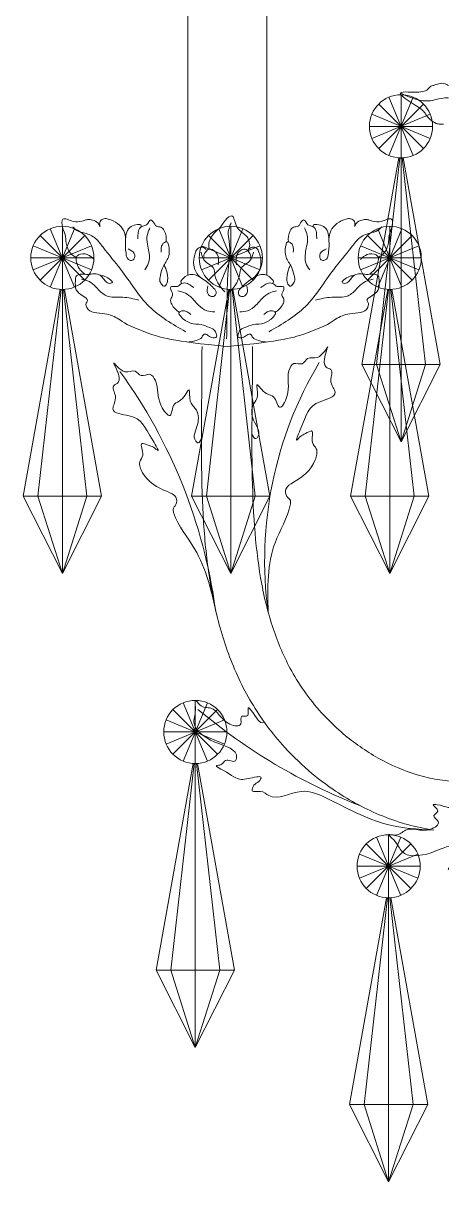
# Model space of a CAD drawing. Header units: inches. Extents: x 274057 to 444617, y 490067 to 635630.
# Drawn here: x 325804.6 to 325837.7, y 534426.2 to 534517.9 of the extents above; entities that cross this region are included whole.
import ezdxf

# ---------------------------------------------------------------- set-up
doc = ezdxf.new("R2010")
doc.units = ezdxf.units.IN
doc.header["$MEASUREMENT"] = 0
doc.linetypes.add('HIDDEN', pattern=[0.375, 0.25, -0.125])
doc.layers.add('CQ SPOT DETAIL DIMENSION', color=9, linetype='Continuous')
doc.layers.add('E-LITE-FIXT-NORM-CEILING', color=3, linetype='Continuous')
doc.layers.add('Glass', color=4, linetype='Continuous', lineweight=0)

# ---------------------------------------------------------------- blocks, each defined once
blk = doc.blocks.new('512')
at = {"layer": 'Glass', "lineweight": 0}
for p, q in [((34856.97309921373, 853.3271426840938), (34856.97309921373, 765.7502412995829)), ((34881.97309921373, 765.7502412995709), (34881.97309921373, 853.3271426840938))]:
    blk.add_line(p, q, dxfattribs=at)
at = {"layer": 'Glass', "color": 4, "lineweight": 0}
for p, q in [((34814.42224958149, 802.8883613596128), (34814.42224958149, 822.8883613596124)), ((34814.42224958149, 822.8883613596124), (34814.42224958149, 802.8883613596128)), ((34807.35118176962, 805.8172935477459), (34821.49331739335, 819.9594291714774)), ((34821.49331739335, 805.8172935477459), (34807.35118176963, 819.9594291714774)), ((34821.49331739337, 819.9594291714792), (34807.35118176963, 805.8172935477498)), ((34807.35118176963, 819.9594291714792), (34821.49331739335, 805.8172935477478)), ((34810.59541525783, 803.6495660344998), (34818.24908390516, 822.1271566847252)), ((34818.24908390514, 803.6495660344998), (34810.59541525783, 822.1271566847252)), ((34818.24908390516, 822.1271566847252), (34810.59541525783, 803.6495660344998)), ((34810.59541525783, 822.1271566847237), (34818.24908390514, 803.6495660344979)), ((34805.18345425637, 809.0615270359641), (34823.66104490662, 816.7151956832649)), ((34823.66104490662, 809.0615270359613), (34805.18345425637, 816.7151956832631)), ((34823.66104490662, 816.7151956832613), (34805.18345425637, 809.0615270359602)), ((34805.18345425637, 816.715195683264), (34823.66104490662, 809.0615270359622)), ((34804.42224958149, 812.8883613596124), (34824.42224958149, 812.8883613596124)), ((34824.42224958149, 812.8883613596109), (34804.42224958149, 812.8883613596109)), ((34814.42224958139, 802.888361359709), (34814.42224958139, 712.888361359709)), ((34814.16612780952, 761.9697795831288), (34821.81979645682, 780.4473702333541)), ((34821.81979645681, 761.9697795831288), (34814.16612780952, 780.4473702333541)), ((34821.81979645682, 780.4473702333541), (34814.16612780952, 761.9697795831288)), ((34814.16612780952, 780.4473702333527), (34821.81979645681, 761.9697795831271)), ((34817.99296213316, 761.2085749082414), (34817.99296213316, 781.2085749082414)), ((34817.99296213316, 781.2085749082414), (34817.99296213316, 761.2085749082414)), ((34864.52237324983, 761.9697795831288), (34872.17604189713, 780.4473702333541)), ((34872.17604189713, 761.9697795831288), (34864.52237324982, 780.4473702333541)), ((34872.17604189713, 780.4473702333541), (34864.52237324983, 761.9697795831288)), ((34864.52237324983, 780.4473702333527), (34872.17604189713, 761.9697795831271)), ((34868.34920757348, 761.2085749082414), (34868.34920757348, 781.2085749082414)), ((34868.34920757348, 781.2085749082414), (34868.34920757348, 761.2085749082414)), ((34917.88190473034, 761.9697795831288), (34925.53557337765, 780.4473702333541)), ((34925.53557337764, 761.9697795831288), (34917.88190473033, 780.4473702333541)), ((34925.53557337765, 780.4473702333541), (34917.88190473034, 761.9697795831288)), ((34917.88190473034, 780.4473702333527), (34925.53557337764, 761.9697795831271)), ((34921.70873905399, 761.2085749082414), (34921.70873905399, 781.2085749082414)), ((34921.70873905399, 781.2085749082414), (34921.70873905399, 761.2085749082414)), ((34808.75416680806, 767.3817405845928), (34827.23175745828, 775.0354092318939)), ((34827.23175745828, 767.3817405845903), (34808.75416680806, 775.0354092318921)), ((34827.23175745828, 775.0354092318903), (34808.75416680806, 767.3817405845892)), ((34808.75416680806, 775.035409231893), (34827.23175745828, 767.3817405845912)), ((34810.92189432129, 764.1375070963749), (34825.06402994502, 778.2796427201065)), ((34825.06402994502, 764.1375070963749), (34810.9218943213, 778.2796427201065)), ((34825.06402994503, 778.2796427201082), (34810.9218943213, 764.1375070963785)), ((34810.9218943213, 778.2796427201082), (34825.06402994502, 764.1375070963768)), ((34859.11041224837, 767.3817405845928), (34877.58800289859, 775.0354092318939)), ((34877.58800289859, 767.3817405845903), (34859.11041224837, 775.0354092318921)), ((34877.58800289859, 775.0354092318903), (34859.11041224837, 767.3817405845892)), ((34859.11041224837, 775.035409231893), (34877.58800289859, 767.3817405845912)), ((34861.27813976161, 764.1375070963749), (34875.42027538534, 778.2796427201065)), ((34875.42027538534, 764.1375070963749), (34861.27813976161, 778.2796427201065)), ((34875.42027538535, 778.2796427201082), (34861.27813976161, 764.1375070963785)), ((34861.27813976161, 778.2796427201082), (34875.42027538534, 764.1375070963768)), ((34912.46994372887, 767.3817405845928), (34930.94753437911, 775.0354092318939)), ((34930.94753437911, 767.3817405845903), (34912.46994372887, 775.0354092318921)), ((34930.94753437911, 775.0354092318903), (34912.46994372887, 767.3817405845892)), ((34912.46994372887, 775.035409231893), (34930.94753437911, 767.3817405845912)), ((34914.63767124212, 764.1375070963749), (34928.77980686585, 778.2796427201065)), ((34928.77980686585, 764.1375070963749), (34914.63767124213, 778.2796427201065)), ((34928.77980686587, 778.2796427201082), (34914.63767124213, 764.1375070963785)), ((34914.63767124213, 778.2796427201082), (34928.77980686585, 764.1375070963768)), ((34807.99296213316, 771.2085749082413), (34827.99296213316, 771.2085749082413)), ((34827.99296213316, 771.2085749082397), (34807.99296213316, 771.2085749082397)), ((34858.34920757348, 771.2085749082413), (34878.34920757348, 771.2085749082413)), ((34878.34920757348, 771.2085749082397), (34858.34920757348, 771.2085749082397)), ((34911.70873905399, 771.2085749082413), (34931.70873905399, 771.2085749082413)), ((34931.70873905399, 771.2085749082397), (34911.70873905399, 771.2085749082397)), ((34817.99296213306, 761.208574908338), (34817.99296213306, 671.208574908338)), ((34868.34920757337, 761.208574908338), (34868.34920757337, 671.208574908338)), ((34921.70873905389, 761.208574908338), (34921.70873905389, 671.208574908338)), ((34872.51973891402, 613.9099606058087), (34886.66187453776, 628.0520962295404)), ((34886.66187453776, 613.9099606058087), (34872.51973891403, 628.0520962295404)), ((34886.66187453776, 628.0520962295423), (34872.51973891403, 613.9099606058126)), ((34872.51973891403, 628.0520962295423), (34886.66187453776, 613.9099606058107)), ((34875.76397240224, 611.7422330925627), (34883.41764104955, 630.2198237427882)), ((34883.41764104955, 611.7422330925627), (34875.76397240224, 630.2198237427882)), ((34883.41764104955, 630.2198237427882), (34875.76397240224, 611.7422330925627)), ((34875.76397240224, 630.2198237427865), (34883.41764104955, 611.742233092561)), ((34879.59080672589, 610.9810284176756), (34879.59080672589, 630.9810284176752)), ((34879.59080672589, 630.9810284176752), (34879.59080672589, 610.9810284176756)), ((34870.35201140078, 617.1541940940267), (34888.82960205101, 624.8078627413279)), ((34888.82960205101, 617.1541940940243), (34870.35201140078, 624.807862741326)), ((34888.82960205101, 624.8078627413242), (34870.35201140078, 617.1541940940233)), ((34870.35201140078, 624.807862741327), (34888.82960205101, 617.1541940940251)), ((34869.5908067259, 620.9810284176755), (34889.59080672589, 620.9810284176755)), ((34889.59080672589, 620.9810284176738), (34869.5908067259, 620.9810284176738)), ((34879.59080672578, 610.9810284177719), (34879.59080672578, 520.9810284177719)), ((34814.52525251572, 569.1854776698193), (34822.17892116302, 587.6630683200448)), ((34822.17892116301, 569.1854776698193), (34814.52525251572, 587.6630683200448)), ((34822.17892116302, 587.6630683200448), (34814.52525251572, 569.1854776698193)), ((34814.52525251572, 587.6630683200427), (34822.17892116301, 569.1854776698173)), ((34818.35208683936, 568.4242729949319), (34818.35208683936, 588.4242729949319)), ((34818.35208683936, 588.4242729949319), (34818.35208683936, 568.4242729949319)), ((34811.28101902748, 571.3532051830653), (34825.42315465122, 585.4953408067968)), ((34825.42315465122, 571.3532051830653), (34811.2810190275, 585.4953408067968)), ((34825.42315465123, 585.4953408067983), (34811.2810190275, 571.3532051830688)), ((34811.2810190275, 585.4953408067983), (34825.42315465122, 571.3532051830671)), ((34809.11329151425, 574.5974386712833), (34827.59088216448, 582.2511073185842)), ((34827.59088216448, 574.5974386712805), (34809.11329151425, 582.2511073185824)), ((34827.59088216448, 582.2511073185806), (34809.11329151425, 574.5974386712796)), ((34809.11329151425, 582.2511073185832), (34827.59088216448, 574.5974386712817)), ((34808.35208683936, 578.4242729949319), (34828.35208683936, 578.4242729949319)), ((34828.35208683936, 578.4242729949299), (34808.35208683936, 578.4242729949299)), ((34818.35208683927, 568.4242729950282), (34818.35208683927, 478.4242729950283))]:
    blk.add_line(p, q, dxfattribs=at)
for points in [[(34814.42224958139, 712.888361359709), (34802.00944903943, 737.4076250745229), (34813.76537713845, 802.9099587522894)], [(34806.67224267994, 737.4076250745229), (34814.03505256254, 802.895860247845)], [(34814.42224958139, 712.888361359709), (34826.83505012335, 737.4076250745229), (34815.07912202433, 802.9099587522894)], [(34822.17225648284, 737.4076250745229), (34814.80944660024, 802.895860247845)], [(34817.99296213306, 671.208574908338), (34805.5801615911, 695.7278386231519), (34817.33608969011, 761.2301723009184)], [(34810.24295523161, 695.7278386231519), (34817.60576511421, 761.2160737964741)], [(34817.99296213306, 671.208574908338), (34830.40576267502, 695.7278386231519), (34818.649834576, 761.2301723009184)], [(34825.74296903451, 695.7278386231519), (34818.38015915192, 761.2160737964741)], [(34868.34920757337, 671.208574908338), (34855.93640703141, 695.7278386231519), (34867.69233513043, 761.2301723009184)], [(34860.59920067193, 695.7278386231519), (34867.96201055453, 761.2160737964741)], [(34868.34920757337, 671.208574908338), (34880.76200811534, 695.7278386231519), (34869.00608001632, 761.2301723009184)], [(34876.09921447483, 695.7278386231519), (34868.73640459221, 761.2160737964741)], [(34921.70873905389, 671.208574908338), (34909.29593851193, 695.7278386231519), (34921.05186661093, 761.2301723009184)], [(34913.95873215244, 695.7278386231519), (34921.32154203504, 761.2160737964741)], [(34921.70873905389, 671.208574908338), (34934.12153959585, 695.7278386231519), (34922.36561149683, 761.2301723009184)], [(34929.45874595534, 695.7278386231519), (34922.09593607274, 761.2160737964741)], [(34814.42224958139, 737.4076250745229), (34802.00944903943, 737.4076250745229), (34806.67224267994, 737.4076250745229), (34814.42224958139, 712.888361359709)], [(34814.42224958139, 737.4076250745229), (34826.83505012335, 737.4076250745229), (34822.17225648284, 737.4076250745229), (34814.42224958139, 712.888361359709)], [(34817.99296213306, 695.7278386231519), (34805.5801615911, 695.7278386231519), (34810.24295523161, 695.7278386231519), (34817.99296213306, 671.208574908338)], [(34817.99296213306, 695.7278386231519), (34830.40576267502, 695.7278386231519), (34825.74296903451, 695.7278386231519), (34817.99296213306, 671.208574908338)], [(34868.34920757337, 695.7278386231519), (34855.93640703141, 695.7278386231519), (34860.59920067193, 695.7278386231519), (34868.34920757337, 671.208574908338)], [(34868.34920757337, 695.7278386231519), (34880.76200811534, 695.7278386231519), (34876.09921447483, 695.7278386231519), (34868.34920757337, 671.208574908338)], [(34921.70873905389, 695.7278386231519), (34909.29593851193, 695.7278386231519), (34913.95873215244, 695.7278386231519), (34921.70873905389, 671.208574908338)], [(34921.70873905389, 695.7278386231519), (34934.12153959585, 695.7278386231519), (34929.45874595534, 695.7278386231519), (34921.70873905389, 671.208574908338)], [(34879.59080672578, 520.9810284177719), (34867.17800618384, 545.5002921325859), (34878.93393428286, 611.0026258103522)], [(34871.84079982433, 545.5002921325859), (34879.20360970695, 610.988527305908)], [(34879.59080672578, 520.9810284177719), (34892.00360726775, 545.5002921325859), (34880.24767916874, 611.0026258103522)], [(34887.34081362723, 545.5002921325859), (34879.97800374464, 610.988527305908)], [(34818.35208683927, 478.4242729950283), (34805.9392862973, 502.9435367098422), (34817.69521439631, 568.4458703876089)], [(34810.60207993781, 502.9435367098422), (34817.96488982041, 568.4317718831644)], [(34818.35208683927, 478.4242729950283), (34830.76488738122, 502.9435367098422), (34819.0089592822, 568.4458703876089)], [(34826.10209374072, 502.9435367098422), (34818.73928385811, 568.4317718831644)], [(34879.59080672578, 545.5002921325859), (34867.17800618384, 545.5002921325859), (34871.84079982433, 545.5002921325859), (34879.59080672578, 520.9810284177719)], [(34879.59080672578, 545.5002921325859), (34892.00360726775, 545.5002921325859), (34887.34081362723, 545.5002921325859), (34879.59080672578, 520.9810284177719)], [(34818.35208683927, 502.9435367098422), (34805.9392862973, 502.9435367098422), (34810.60207993781, 502.9435367098422), (34818.35208683927, 478.4242729950283)], [(34818.35208683927, 502.9435367098422), (34830.76488738122, 502.9435367098422), (34826.10209374072, 502.9435367098422), (34818.35208683927, 478.4242729950283)]]:
    blk.add_lwpolyline(points, dxfattribs=at)
for centre in [(34814.42224958149, 812.8883613596124), (34817.99296213316, 771.2085749082413), (34868.34920757348, 771.2085749082413), (34921.70873905399, 771.2085749082413), (34879.59080672589, 620.9810284176755), (34818.35208683936, 578.4242729949319)]:
    blk.add_circle(centre, 10, dxfattribs=at)
at = {"layer": 'Glass', "lineweight": 0}
for centre, radius, start, end in [((34735.43910727877, 675.3804542852868), 122.1875515910928, 352.2909898698025, 30.83128175081335), ((35038.76468245573, 637.1802383571121), 167.0919924318993, 144.0745287195594, 172.2185281623676), ((34760.38571159746, 768.8449256845586), 183.8889383589972, 291.3055973110248, 310.0753963343772)]:
    blk.add_arc(centre, radius, start, end, dxfattribs=at)
for points, knots in [([(34800.95591314654, 813.5931228052386), (34801.06473318886, 813.5895727240521), (34801.41178993583, 813.5769486387534), (34802.20773239488, 813.53603081265), (34803.60252217697, 813.8228917109108), (34805.06182427186, 814.8753752668373), (34806.34484002427, 816.2308818038681), (34807.49231193752, 818.1675108919763), (34809.42918654361, 819.1992083688338), (34817.34314484103, 824.5018669515109), (34809.01293238864, 823.2037359348598), (34805.96622460812, 824.2622378944452), (34805.22510943512, 825.596899940221), (34803.8521298363, 825.8908088759296), (34802.36434399994, 826.4756584193117), (34800.64314806528, 826.6453827270043), (34799.72168022813, 826.0350853969168), (34799.36379191483, 825.7980524012047)], [0.04286747820853799, 0.04286747820853799, 0.04286747820853799, 0.04286747820853799, 0.0538578132995925, 0.0779194851545052, 0.1232636854176634, 0.1943699658683921, 0.254904041260985, 0.3126024501539048, 0.4135194112009529, 0.4961387230025361, 0.6068865079776048, 0.7019697291969254, 0.7259800638424975, 0.7628979758290028, 0.8169574340925752, 0.8837967180495255, 0.9262414797383954, 0.9262414797383954, 0.9262414797383954, 0.9262414797383954]), ([(34814.60051635277, 823.4686118833897), (34811.43347447308, 821.9131339290477), (34807.43078930319, 820.196177001334), (34802.13232001056, 821.7490867929738), (34798.66927676236, 822.1739786721562), (34793.56935495656, 819.8230806258717), (34784.96636706333, 817.2087422123033), (34770.37800158706, 811.2735130886567), (34741.74536891202, 821.389248598256), (34710.17920441419, 813.2608620614473)], [1.194154329882312, 1.194154329882312, 1.194154329882312, 1.194154329882312, 11.09691131410982, 13.6992192057122, 17.58464886608154, 21.22158192085324, 30.17725583067377, 44.94057885782653, 63.5755739052192, 63.5755739052192, 63.5755739052192, 63.5755739052192]), ([(34821.62844606901, 771.3916435692473), (34821.53280404788, 771.4436724889357), (34821.22711650347, 771.6084841339253), (34820.51999282518, 771.9761453505616), (34819.46237105616, 772.9296462183484), (34818.73671348425, 774.5760681958396), (34818.31648887471, 776.3945672116232), (34818.30735020049, 778.6455981979117), (34817.15931820192, 780.5158670164972), (34816.88065959299, 784.6175430033545), (34820.65031574147, 782.3267549925004), (34822.75803130015, 782.7175203853502), (34824.26287218332, 783.0902408513939), (34825.35653061431, 783.4632026827375), (34826.93565669152, 783.2143723881363), (34828.50591382372, 782.4893797503), (34828.99160918685, 781.4965727095122), (34829.18024810334, 781.1109770079829)], [0.04286747820853799, 0.04286747820853799, 0.04286747820853799, 0.04286747820853799, 0.0538578132995925, 0.0779194851545052, 0.1232636854176634, 0.1943699658683921, 0.254904041260985, 0.3126024501539048, 0.4135194112009529, 0.4961387230025361, 0.6068865079776048, 0.7019697291969254, 0.7259800638424975, 0.7628979758290028, 0.8169574340925752, 0.8837967180495255, 0.9262414797383954, 0.9262414797383954, 0.9262414797383954, 0.9262414797383954]), ([(34841.09669299926, 777.2381120609708), (34841.1319297841, 777.6254699882611), (34841.21766401133, 778.5679462316448), (34841.20638778015, 780.1724009981262), (34842.51276657253, 781.4357817227403), (34844.33843979734, 781.4018522897185), (34844.85651553091, 783.7693517985789), (34846.33796845801, 782.5132566299562), (34846.66600446408, 780.9456586598108), (34848.65967825712, 781.2150744927256), (34849.96547402442, 779.2087679748028), (34850.32504638798, 777.4398379596796), (34850.07785034933, 776.3157837295703)], [0, 0, 0, 0, 0.0394655979525039, 0.0960233052687601, 0.1563960631801401, 0.1985680943393892, 0.2681145187683263, 0.2956501299052714, 0.3591775905004535, 0.4069329273478411, 0.4608962846685948, 0.5785865718524991, 0.5785865718524991, 0.5785865718524991, 0.5785865718524991]), ([(34875.20015758197, 773.9601079515915), (34875.21518922085, 774.0679432636307), (34875.26442382792, 774.4117218356832), (34875.38923746897, 775.198881426636), (34875.25140187274, 776.6161778175148), (34874.35905041803, 778.1785456106218), (34873.14674113846, 779.597641662177), (34871.34223830228, 780.9433732590396), (34870.52103224531, 782.9784416941247), (34867.38876953654, 785.6412084591202), (34866.98936780155, 781.2482031731406), (34865.42200040614, 779.7858345751656), (34864.22759002159, 778.7974771182116), (34863.27746015803, 778.1398734885868), (34862.53863889827, 776.7222350193832), (34862.18794805491, 775.0286182626943), (34862.69743496882, 774.0478079392477), (34862.89531427043, 773.6668716350822)], [0.04286747820853799, 0.04286747820853799, 0.04286747820853799, 0.04286747820853799, 0.0538578132995925, 0.0779194851545052, 0.1232636854176634, 0.1943699658683921, 0.254904041260985, 0.3126024501539048, 0.4135194112009529, 0.4961387230025361, 0.6068865079776048, 0.7019697291969254, 0.7259800638424975, 0.7628979758290028, 0.8169574340925752, 0.8837967180495255, 0.9262414797383954, 0.9262414797383954, 0.9262414797383954, 0.9262414797383954]), ([(34897.8495054282, 777.2381120609708), (34897.81426864335, 777.6254699882611), (34897.72853441612, 778.5679462316448), (34897.73981064731, 780.1724009981262), (34896.43343185494, 781.4357817227403), (34894.60775863011, 781.4018522897185), (34894.08968289654, 783.7693517985789), (34892.60822996945, 782.5132566299562), (34892.28019396337, 780.9456586598108), (34890.28652017034, 781.2150744927256), (34888.98072440304, 779.2087679748028), (34888.62115203946, 777.4398379596796), (34888.86834807812, 776.3157837295703)], [0, 0, 0, 0, 0.0394655979525039, 0.0960233052687601, 0.1563960631801401, 0.1985680943393892, 0.2681145187683263, 0.2956501299052714, 0.3591775905004535, 0.4069329273478411, 0.4608962846685948, 0.5785865718524991, 0.5785865718524991, 0.5785865718524991, 0.5785865718524991]), ([(34917.31775235844, 771.3916435692473), (34917.41339437956, 771.4436724889357), (34917.71908192399, 771.6084841339253), (34918.42620560228, 771.9761453505616), (34919.4838273713, 772.9296462183484), (34920.20948494321, 774.5760681958396), (34920.62970955275, 776.3945672116232), (34920.63884822699, 778.6455981979117), (34921.78688022554, 780.5158670164972), (34922.06553883447, 784.6175430033545), (34918.29588268598, 782.3267549925004), (34916.1881671273, 782.7175203853502), (34914.68332624414, 783.0902408513939), (34913.58966781315, 783.4632026827375), (34912.01054173594, 783.2143723881363), (34910.44028460373, 782.4893797503), (34909.9545892406, 781.4965727095122), (34909.76595032412, 781.1109770079829)], [0.04286747820853799, 0.04286747820853799, 0.04286747820853799, 0.04286747820853799, 0.0538578132995925, 0.0779194851545052, 0.1232636854176634, 0.1943699658683921, 0.254904041260985, 0.3126024501539048, 0.4135194112009529, 0.4961387230025361, 0.6068865079776048, 0.7019697291969254, 0.7259800638424975, 0.7628979758290028, 0.8169574340925752, 0.8837967180495255, 0.9262414797383954, 0.9262414797383954, 0.9262414797383954, 0.9262414797383954]), ([(34837.252077151, 777.2710028182346), (34837.30252619023, 777.9780551193242), (34837.40690407984, 779.4409298960281), (34838.88770073466, 781.3734863345288), (34840.56695138062, 781.679568111359), (34842.14498161844, 781.8883178621373), (34842.26026026246, 781.2909849173902), (34842.28862417791, 781.0714917456136)], [0, 0, 0, 0, 0.0711063346855543, 0.1471173537195985, 0.2193336018961316, 0.2543196319640988, 0.2746231862587959, 0.2746231862587959, 0.2746231862587959, 0.2746231862587959]), ([(34901.69412127645, 777.2710028182346), (34901.64367223723, 777.9780551193242), (34901.53929434762, 779.4409298960281), (34900.05849769279, 781.3734863345288), (34898.37924704683, 781.679568111359), (34896.80121680902, 781.8883178621373), (34896.68593816498, 781.2909849173902), (34896.65757424953, 781.0714917456136)], [0, 0, 0, 0, 0.0711063346855543, 0.1471173537195985, 0.2193336018961316, 0.2543196319640988, 0.2746231862587959, 0.2746231862587959, 0.2746231862587959, 0.2746231862587959]), ([(34848.54804534842, 772.9867458312273), (34848.51784866493, 773.3479968905086), (34848.45369301016, 774.1155082700243), (34848.70587496108, 775.2808155508238), (34849.36962373419, 776.0775388585034), (34850.54634698763, 776.5534765199054), (34850.86077197493, 775.2278863305154), (34851.12653067336, 774.3046109446695), (34851.11945030074, 772.9620913149057), (34850.89555760997, 770.8588949306804), (34848.94846892506, 768.6610339603621), (34848.42495638948, 766.0308549407509), (34847.84383687642, 763.8217977132532), (34848.73282043778, 762.8852450052736), (34849.31989434778, 762.0084350062134), (34850.34770585228, 762.7505040021942), (34850.78462415482, 764.486363920743), (34850.4408961364, 766.4193245235527), (34849.96837932742, 767.8837743353442), (34849.52425368162, 768.749356681752), (34849.43783594387, 768.9703446003223)], [0, 0, 0, 0, 0.0366498482547369, 0.0778660016910351, 0.1150906522639448, 0.1429146883645723, 0.179850803727002, 0.2189836338175378, 0.2487914643204032, 0.3125600201988669, 0.4292597506860666, 0.5256372992385581, 0.5906629856824168, 0.6346421600112315, 0.6557233336289247, 0.6803551916197907, 0.7345569989186413, 0.837459200556249, 0.8633809820089235, 0.9037162554674396, 0.9037162554674396, 0.9037162554674396, 0.9037162554674396]), ([(34890.39815307903, 772.9867458312273), (34890.42834976253, 773.3479968905086), (34890.4925054173, 774.1155082700243), (34890.24032346637, 775.2808155508238), (34889.57657469326, 776.0775388585034), (34888.39985143981, 776.5534765199054), (34888.08542645251, 775.2278863305154), (34887.8196677541, 774.3046109446695), (34887.82674812672, 772.9620913149057), (34888.05064081748, 770.8588949306804), (34889.9977295024, 768.6610339603621), (34890.52124203798, 766.0308549407509), (34891.10236155103, 763.8217977132532), (34890.21337798968, 762.8852450052736), (34889.62630407968, 762.0084350062134), (34888.59849257517, 762.7505040021942), (34888.16157427264, 764.486363920743), (34888.50530229107, 766.4193245235527), (34888.97781910003, 767.8837743353442), (34889.42194474584, 768.749356681752), (34889.50836248359, 768.9703446003223)], [0, 0, 0, 0, 0.0366498482547369, 0.0778660016910351, 0.1150906522639448, 0.1429146883645723, 0.179850803727002, 0.2189836338175378, 0.2487914643204032, 0.3125600201988669, 0.4292597506860666, 0.5256372992385581, 0.5906629856824168, 0.6346421600112315, 0.6557233336289247, 0.6803551916197907, 0.7345569989186413, 0.837459200556249, 0.8633809820089235, 0.9037162554674396, 0.9037162554674396, 0.9037162554674396, 0.9037162554674396]), ([(34862.14516732201, 771.3201376031748), (34861.78754571469, 771.9059005012488), (34862.46757656074, 772.8480255285975), (34863.55263636389, 774.151083564152), (34865.44765714854, 773.7673415467932), (34866.89549883056, 771.7646724909564), (34866.6862511846, 769.9194021136345), (34866.58502680375, 769.0267452304898)], [2.782984447918673, 2.782984447918673, 2.782984447918673, 2.782984447918673, 4.740972348891903, 6.332204902355857, 7.263374912728713, 10.08803108140094, 12.73490600689857, 12.73490600689857, 12.73490600689857, 12.73490600689857]), ([(34876.80103110545, 771.3201376031748), (34877.15865271278, 771.9059005012488), (34876.47862186674, 772.8480255285975), (34875.39356206359, 774.151083564152), (34873.49854127892, 773.7673415467932), (34872.05069959691, 771.7646724909564), (34872.25994724287, 769.9194021136345), (34872.36117162372, 769.0267452304898)], [2.782984447918673, 2.782984447918673, 2.782984447918673, 2.782984447918673, 4.740972348891903, 6.332204902355857, 7.263374912728713, 10.08803108140094, 12.73490600689857, 12.73490600689857, 12.73490600689857, 12.73490600689857]), ([(34869.47309921372, 743.1350057622913), (34852.13516115885, 744.6859044774457), (34838.20246941587, 749.2774084324246), (34835.23116342226, 752.0607392415759), (34830.63481884867, 753.923478763496), (34825.54749676351, 753.6966928687514), (34824.775126344, 756.0590002601358), (34824.5685490671, 756.8579818672397), (34825.71842621433, 757.9443168084963), (34823.33182763285, 759.3921529150565), (34821.23222779352, 760.8144304194248), (34821.35345491599, 763.4599947086972), (34821.38587071123, 765.7956654068613), (34823.53180875067, 766.2415253194467), (34825.38004614723, 765.7909923523982), (34827.34033311924, 766.3299771568936), (34829.33503436973, 765.8531071120578), (34830.37445586154, 764.4278871016013), (34831.27276002492, 763.3379171425023), (34832.20577660745, 763.0566391345637), (34833.99769504098, 763.4069748511401), (34831.00444979205, 765.4476567405462), (34829.65805928067, 765.6212574864439), (34829.1911334559, 765.6814619150937)], [0.0351596780029174, 0.0351596780029174, 0.0351596780029174, 0.0351596780029174, 0.1073131174534443, 0.2666301850121825, 0.4273608543959183, 0.6303748881033144, 0.6488922031501838, 0.6758381598087257, 0.7082275068735733, 0.7756029762232634, 0.8753934286999644, 0.9711571361128232, 1.025675818969425, 1.084764589259769, 1.154066695480264, 1.222499155721192, 1.284008893262367, 1.346411959964866, 1.396872578618008, 1.42025880816034, 1.445045966531956, 1.546016201059071, 1.599623367724506, 1.599623367724506, 1.599623367724506, 1.599623367724506]), ([(34861.18361183933, 764.8936224798227), (34860.58511281674, 765.2734474158051), (34859.34683225007, 766.0592963799054), (34856.91253513279, 766.0176951090386), (34855.66800753916, 764.8494828617391), (34854.56192162704, 763.7047864631595), (34854.97366521161, 763.2569438197961), (34855.1332840154, 763.1036349758493)], [0, 0, 0, 0, 0.0711063346855543, 0.1471173537195985, 0.2193336018961316, 0.2543196319640988, 0.2746231862587959, 0.2746231862587959, 0.2746231862587959, 0.2746231862587959]), ([(34869.47309921373, 743.1350057622913), (34886.81103726861, 744.6859044774457), (34900.74372901158, 749.2774084324246), (34903.71503500519, 752.0607392415759), (34908.31137957879, 753.923478763496), (34913.39870166394, 753.6966928687514), (34914.17107208346, 756.0590002601358), (34914.37764936036, 756.8579818672397), (34913.22777221311, 757.9443168084963), (34915.61437079462, 759.3921529150565), (34917.71397063394, 760.8144304194248), (34917.59274351147, 763.4599947086972), (34917.56032771622, 765.7956654068613), (34915.41438967679, 766.2415253194467), (34913.56615228022, 765.7909923523982), (34911.60586530821, 766.3299771568936), (34909.61116405773, 765.8531071120578), (34908.57174256592, 764.4278871016013), (34907.67343840254, 763.3379171425023), (34906.74042182, 763.0566391345637), (34904.94850338647, 763.4069748511401), (34907.9417486354, 765.4476567405462), (34909.28813914678, 765.6212574864439), (34909.75506497156, 765.6814619150937)], [0.0351596780029174, 0.0351596780029174, 0.0351596780029174, 0.0351596780029174, 0.1073131174534443, 0.2666301850121825, 0.4273608543959183, 0.6303748881033144, 0.6488922031501838, 0.6758381598087257, 0.7082275068735733, 0.7756029762232634, 0.8753934286999644, 0.9711571361128232, 1.025675818969425, 1.084764589259769, 1.154066695480264, 1.222499155721192, 1.284008893262367, 1.346411959964866, 1.396872578618008, 1.42025880816034, 1.445045966531956, 1.546016201059071, 1.599623367724506, 1.599623367724506, 1.599623367724506, 1.599623367724506]), ([(34877.76258658811, 764.8936224798227), (34878.3610856107, 765.2734474158051), (34879.59936617737, 766.0592963799054), (34882.03366329465, 766.0176951090386), (34883.27819088828, 764.8494828617391), (34884.38427680041, 763.7047864631595), (34883.97253321584, 763.2569438197961), (34883.81291441204, 763.1036349758493)], [0, 0, 0, 0, 0.0711063346855543, 0.1471173537195985, 0.2193336018961316, 0.2543196319640988, 0.2746231862587959, 0.2746231862587959, 0.2746231862587959, 0.2746231862587959]), ([(34858.9241845331, 761.7828121239207), (34858.59177971835, 761.9847894344557), (34857.78300927895, 762.4762181713292), (34856.49965550489, 763.4392370401393), (34854.70711031788, 763.1400077684875), (34853.64891026457, 761.6519060994387), (34851.43729807598, 762.6429802224948), (34851.5664388701, 760.7049914446388), (34852.63182382538, 759.5091963475052), (34851.2298324824, 758.0663726027988), (34852.06661856853, 755.8235713463791), (34853.27513369254, 754.4827145762091), (34854.32590100208, 754.0131489738112)], [0, 0, 0, 0, 0.0394655979525039, 0.0960233052687601, 0.1563960631801401, 0.1985680943393892, 0.2681145187683263, 0.2956501299052714, 0.3591775905004535, 0.4069329273478411, 0.4608962846685948, 0.5785865718524991, 0.5785865718524991, 0.5785865718524991, 0.5785865718524991]), ([(34880.02201389433, 761.7828121239207), (34880.35441870909, 761.9847894344557), (34881.16318914849, 762.4762181713292), (34882.44654292255, 763.4392370401393), (34884.23908810955, 763.1400077684875), (34885.29728816287, 761.6519060994387), (34887.50890035147, 762.6429802224948), (34887.37975955734, 760.7049914446388), (34886.31437460206, 759.5091963475052), (34887.71636594504, 758.0663726027988), (34886.8795798589, 755.8235713463791), (34885.67106473491, 754.4827145762091), (34884.62029742536, 754.0131489738112)], [0, 0, 0, 0, 0.0394655979525039, 0.0960233052687601, 0.1563960631801401, 0.1985680943393892, 0.2681145187683263, 0.2956501299052714, 0.3591775905004535, 0.4069329273478411, 0.4608962846685948, 0.5785865718524991, 0.5785865718524991, 0.5785865718524991, 0.5785865718524991]), ([(34857.91217451129, 753.2638566500017), (34857.63966529817, 753.5029233693193), (34857.06069420117, 754.0108427867152), (34855.97379302192, 754.5009270872314), (34854.93854782895, 754.4409449795266), (34853.85623306723, 753.7777790656537), (34854.73512484608, 752.7368171720436), (34855.31947157739, 751.9741874968378), (34856.40313118709, 751.1816656117944), (34858.22732018041, 750.1111995991441), (34861.15217560846, 750.3699811998657), (34863.57822719394, 749.2270985485657), (34865.69992783355, 748.3809188284787), (34865.92440263335, 747.1092923851236), (34866.28034627842, 746.1159366221755), (34865.07258689569, 745.7307351723348), (34863.41709643741, 746.4115131115747), (34862.06727240161, 747.8371570766021), (34861.17072668145, 745.112432756271), (34856.97309921371, 744.5058424714052), (34856.97309921371, 744.5058424714052)], [0, 0, 0, 0, 0.0366498482547369, 0.0778660016910351, 0.1150906522639448, 0.1429146883645723, 0.179850803727002, 0.2189836338175378, 0.2487914643204032, 0.3125600201988669, 0.4292597506860666, 0.5256372992385581, 0.5906629856824168, 0.6346421600112315, 0.6557233336289247, 0.6803551916197907, 0.7345569989186413, 0.837459200556249, 0.8633809820089235, 0.9037162554674396, 0.9037162554674396, 0.9037162554674396, 0.9037162554674396]), ([(34881.03402391615, 753.2638566500017), (34881.30653312928, 753.5029233693193), (34881.88550422628, 754.0108427867152), (34882.97240540552, 754.5009270872314), (34884.00765059848, 754.4409449795266), (34885.0899653602, 753.7777790656537), (34884.21107358136, 752.7368171720436), (34883.62672685007, 751.9741874968378), (34882.54306724035, 751.1816656117944), (34880.71887824703, 750.1111995991441), (34877.79402281899, 750.3699811998657), (34875.3679712335, 749.2270985485657), (34873.24627059389, 748.3809188284787), (34873.02179579408, 747.1092923851236), (34872.66585214902, 746.1159366221755), (34873.87361153178, 745.7307351723348), (34875.52910199003, 746.4115131115747), (34876.87892602584, 747.8371570766021), (34877.77547174598, 745.112432756271), (34881.97309921373, 744.5058424714052), (34881.97309921373, 744.5058424714052)], [0, 0, 0, 0, 0.0366498482547369, 0.0778660016910351, 0.1150906522639448, 0.1429146883645723, 0.179850803727002, 0.2189836338175378, 0.2487914643204032, 0.3125600201988669, 0.4292597506860666, 0.5256372992385581, 0.5906629856824168, 0.6346421600112315, 0.6557233336289247, 0.6803551916197907, 0.7345569989186413, 0.837459200556249, 0.8633809820089235, 0.9037162554674396, 0.9037162554674396, 0.9037162554674396, 0.9037162554674396]), ([(34687.65057163036, 647.9268591505506), (34692.18693684142, 646.2188575041882), (34696.82121251735, 644.2865009136339), (34704.49924265444, 640.8330356924968), (34707.43027468357, 639.4605991428152), (34712.81020809055, 636.8575906302722), (34715.22837499484, 635.6593229092831), (34719.25962499227, 633.6215821177511), (34720.83843529654, 632.8139488745563), (34724.04117899065, 631.1587226445107), (34725.66152295833, 630.3134668728088), (34730.57385744457, 627.7448905236497), (34733.91742206783, 625.9887202890578), (34743.21369229513, 621.2057960128913), (34749.26825195824, 618.2005304616803), (34761.42209902842, 612.8274270917373), (34767.52116530564, 610.4616418518726), (34777.8974025054, 607.3723921104456), (34782.23492837641, 606.3823060588758), (34788.50571677222, 605.5185826982042), (34790.5481352137, 605.3332779030877), (34793.85696648368, 605.2071080146617), (34795.14728500244, 605.2037843476846), (34797.51345385971, 605.2878780831776), (34798.59478456904, 605.3631530562988), (34800.75554886138, 605.5861132900981), (34801.83165007692, 605.7334355705187), (34805.04481775898, 606.2785310913132), (34807.16692196398, 606.7794961796607), (34813.54262679972, 608.6874764325247), (34817.7064009827, 610.4961140122688), (34825.60098528567, 614.9270284763788), (34829.33036374582, 617.549013021765), (34834.62236644755, 622.0277506013773), (34836.40946109914, 623.7037304533796), (34840.19497084705, 627.6189814856008), (34842.11560033379, 629.8812629786961), (34845.60767840716, 634.5502496165817), (34847.18090808215, 636.9588206483613), (34851.03427767133, 643.6991048618928), (34853.02444151287, 648.1838644741492), (34856.28609161747, 657.6401440978642), (34857.55592263102, 662.611549536935), (34859.51494079462, 673.0136086024777), (34860.20357815411, 678.4433245397178), (34861.15148555447, 689.7019485146755), (34861.41084665425, 695.5303082396031), (34861.7498606295, 711.2657208001109), (34861.6147846589, 721.443825172474), (34861.4974333329, 735.6258877554837), (34861.47309921372, 739.3641395470903), (34861.47309921372, 743.1350057622833)], [536.1555904284172, 536.1555904284172, 536.1555904284172, 536.1555904284172, 552.8577151496548, 552.8577151496548, 562.8170896627047, 562.8170896627047, 570.6491327355142, 570.6491327355142, 575.5650861770098, 575.5650861770098, 580.4810396185055, 580.4810396185055, 590.3129465014968, 590.3129465014968, 607.4184069961209, 607.4184069961209, 624.5238674907453, 624.5238674907453, 637.1891086446277, 637.1891086446277, 643.4657453700822, 643.4657453700822, 647.5694924879165, 647.5694924879165, 651.1020383901956, 651.1020383901956, 654.6345842924746, 654.6345842924746, 661.6996760970328, 661.6996760970328, 676.1505095440758, 676.1505095440758, 690.6013429911189, 690.6013429911189, 698.6062005349544, 698.6062005349544, 708.7431438585371, 708.7431438585371, 718.8800871821197, 718.8800871821197, 736.2142462916953, 736.2142462916953, 753.5484054012708, 753.5484054012708, 770.8825645108462, 770.8825645108462, 788.2167236204216, 788.2167236204216, 816.3853403610782, 816.3853403610782, 826.3293101665979, 826.3293101665979, 826.3293101665979, 826.3293101665979]), ([(34805.29146511527, 590.0924157600591), (34808.00976237611, 590.5413874937676), (34810.67765904919, 591.154757331339), (34818.78653828057, 593.5091843891468), (34824.01776489964, 595.7444220064817), (34833.80437563051, 601.1355586356437), (34838.36121398879, 604.2917245717526), (34845.64518484825, 610.3566818473438), (34848.54523535962, 613.1311127231465), (34855.30874630738, 620.5120691929668), (34858.81245451477, 625.2812790897451), (34864.72913874031, 635.248979108419), (34867.14263841641, 640.4454854255417), (34871.06650411623, 651.1428557988211), (34872.57832181541, 656.6436244332377), (34874.91276681584, 667.8726212539423), (34875.735990827, 673.6016397643243), (34876.89823758544, 685.2424410459197), (34877.23723268761, 691.1547590542792), (34877.74610154007, 707.0613836710272), (34877.65953647253, 717.1855827716208), (34877.5214525607, 732.6363538541126), (34877.4730992137, 737.8775147266578), (34877.4730992137, 743.1350057622823)], [654.3943723154077, 654.3943723154077, 654.3943723154077, 654.3943723154077, 661.2087221394968, 661.2087221394968, 675.5871145349877, 675.5871145349877, 689.9655069304788, 689.9655069304788, 700.7555127130652, 700.7555127130652, 717.4966523680757, 717.4966523680757, 734.2377920230867, 734.2377920230867, 750.9789316780974, 750.9789316780974, 767.7200713331082, 767.7200713331082, 784.4612109881191, 784.4612109881191, 812.2069473780534, 812.2069473780534, 826.3293101665979, 826.3293101665979, 826.3293101665979, 826.3293101665979])]:
    blk.add_open_spline(points, degree=3, knots=knots, dxfattribs=at)
for points in [[(34829.09928505116, 781.2757321900972), (34829.18854525157, 782.6917791458693), (34830.40472022489, 783.6284318532507), (34831.78085205997, 783.4911440748793), (34834.75235788058, 782.0939679861083), (34836.66964587567, 779.7760419569095), (34837.2584888294, 777.1097446882095), (34837.21640104247, 774.7628722011023), (34837.4230463793, 772.6583523162535), (34838.04038198708, 770.8120878005757), (34838.84386700499, 770.40064237154), (34839.89178672435, 770.8304328782651), (34839.98686113462, 772.6376849776786), (34838.05167765704, 774.0276544170883)], [(34869.66687277448, 745.5067760050432), (34869.56091811242, 755.6990889035858), (34869.15979848802, 767.2801020765463), (34868.84386421878, 776.5104796568622), (34869.13500239702, 779.4116191339917), (34868.50837470217, 781.6486380526903), (34868.19961221248, 782.3413167680983)], [(34909.84691337632, 781.2757321900972), (34909.75765317589, 782.6917791458693), (34908.54147820256, 783.6284318532507), (34907.16534636749, 783.4911440748793), (34904.19384054686, 782.0939679861083), (34902.27655255179, 779.7760419569095), (34901.68770959805, 777.1097446882095), (34901.72979738499, 774.7628722011023), (34901.52315204816, 772.6583523162535), (34900.90581644038, 770.8120878005757), (34900.10233142248, 770.40064237154), (34899.0544117031, 770.8304328782651), (34898.95933729284, 772.6376849776786), (34900.89452077042, 774.0276544170883)], [(34820.52045729689, 781.0908529387708), (34821.8378997485, 779.873187989544), (34824.31266977487, 779.0685019145739), (34827.77916002172, 777.313506468935), (34830.14654685646, 774.5525715512738), (34835.75160809432, 767.5677749401211), (34844.70421019231, 755.8286683949545), (34856.26798790228, 747.816281802151)], [(34843.36261861058, 767.3999150067237), (34844.56509970078, 769.5971538174808), (34844.73001927166, 772.7320960892674), (34844.33133069408, 774.8666217374675), (34844.04640377694, 777.7683778189529), (34844.67781891848, 780.0040501629255), (34844.98806354775, 780.6960663100107)], [(34918.42574113058, 781.0908529387708), (34917.10829867897, 779.873187989544), (34914.6335286526, 779.0685019145739), (34911.16703840577, 777.313506468935), (34908.799651571, 774.5525715512738), (34903.19459033315, 767.5677749401211), (34894.24198823515, 755.8286683949545), (34882.67821052518, 747.816281802151)], [(34895.58357981687, 767.3999150067237), (34894.38109872666, 769.5971538174808), (34894.21617915581, 772.7320960892674), (34894.61486773336, 774.8666217374675), (34894.89979465051, 777.7683778189529), (34894.26837950897, 780.0040501629255), (34893.9581348797, 780.6960663100107)], [(34862.81098101568, 773.8299274169467), (34861.61934069748, 774.6000895533642), (34860.14313244399, 774.1791274976849), (34859.43531889653, 772.9910253372573), (34858.79196256505, 769.7710811613788), (34859.51573389286, 766.8513329876578), (34861.30945891587, 764.7925887852098), (34863.22148034172, 763.4310617309156), (34864.79075075973, 762.0136356848152), (34865.90818957605, 760.4195445938667), (34865.76128747647, 759.5288733367624), (34864.79265927056, 758.9418341416449), (34863.28301441782, 759.9399181626422), (34863.31600450877, 762.322324884487)], [(34876.13521741177, 773.8299274169467), (34877.32685772996, 774.6000895533642), (34878.80306598345, 774.1791274976849), (34879.51087953092, 772.9910253372573), (34880.15423586238, 769.7710811613788), (34879.43046453458, 766.8513329876578), (34877.63673951158, 764.7925887852098), (34875.72471808572, 763.4310617309156), (34874.15544766771, 762.0136356848152), (34873.03800885138, 760.4195445938667), (34873.18491095098, 759.5288733367624), (34874.15353915689, 758.9418341416449), (34875.66318400962, 759.9399181626422), (34875.63019391867, 762.322324884487)], [(34824.33682224716, 766.0335324291644), (34823.39200464042, 766.8458974740698), (34822.53168634666, 767.8792436036465), (34821.73641908045, 769.8771105231427), (34821.66023247594, 771.4665181613827), (34822.3140417745, 772.1295498267938), (34825.13432246618, 772.2867099085743), (34827.2830661642, 770.7411202503882)], [(34868.6698110965, 760.459807848695), (34866.90241493518, 762.6215488740262), (34865.57734074409, 765.7592827770122), (34865.08654080122, 767.9654899539446), (34863.36824717894, 769.3965859745285), (34861.79352057791, 771.104553199787), (34861.20371499554, 773.0153211642893)], [(34870.27638733097, 760.459807848695), (34872.04378349229, 762.6215488740262), (34873.36885768338, 765.7592827770122), (34873.85965762625, 767.9654899539446), (34875.57795124852, 769.3965859745285), (34877.15267784956, 771.104553199787), (34877.74248343193, 773.0153211642893)], [(34914.60937618029, 766.0335324291644), (34915.55419378703, 766.8458974740698), (34916.4145120808, 767.8792436036465), (34917.209779347, 769.8771105231427), (34917.28596595152, 771.4665181613827), (34916.63215665297, 772.1295498267938), (34913.81187596127, 772.2867099085743), (34911.66313226326, 770.7411202503882)], [(34841.49259695412, 757.8088707548732), (34836.38502268028, 758.7293059101057), (34831.22124580313, 759.1849315828406), (34828.37764402785, 761.4694205872282), (34826.21390111827, 763.4237972975377), (34824.04089664692, 764.2453613413445), (34823.30002211093, 764.4073582540577)], [(34897.45360147337, 757.8088707548732), (34902.56117574719, 758.7293059101057), (34907.72495262434, 759.1849315828406), (34910.56855439962, 761.4694205872282), (34912.7322973092, 763.4237972975377), (34914.90530178055, 764.2453613413445), (34915.64617631655, 764.4073582540577)], [(34865.48732512203, 754.1114546323068), (34863.00568736538, 754.4510031686867), (34860.3869887644, 756.1823261164525), (34858.90777442094, 757.7720044646621), (34856.74403151133, 759.7263811749717), (34854.57102704, 760.5479452187782), (34853.830152504, 760.7099421314915)], [(34873.4588733054, 754.1114546323068), (34875.94051106206, 754.4510031686867), (34878.55920966304, 756.1823261164525), (34880.03842400651, 757.7720044646621), (34882.2021669161, 759.7263811749717), (34884.37517138744, 760.5479452187782), (34885.11604592344, 760.7099421314915)], [(34856.52234210768, 658.9899690211868), (34854.33397643502, 680.939734487104), (34849.47043595672, 693.2490577943909), (34849.45187885589, 694.3376794865007), (34850.54943381425, 695.6214973969354), (34850.893268747, 697.9228482793906), (34848.49986009353, 700.0902829800459), (34841.59162465955, 707.2002422436153), (34841.28272668997, 710.729558486314), (34842.46776205081, 712.7098172168289), (34842.75711505943, 716.3466514168167), (34844.67091654161, 715.5531334312536), (34846.19333268503, 714.6911214448293), (34847.41165979285, 713.4939261518512), (34846.3657027965, 716.6958061525156), (34840.079327368, 725.6296139526013), (34835.31923897329, 728.6250772420634), (34835.91434362119, 730.0589206406357), (34836.67663023752, 732.6099255831059), (34836.6433384906, 735.7873796066002), (34838.15838662054, 736.5761930668879), (34837.64227833469, 743.0393144921388), (34840.86189097969, 739.6609133021836), (34844.01495181216, 739.3195194083063), (34845.7185406029, 737.6808737034363), (34848.4075038172, 737.7116586519796), (34849.93149780721, 735.4509997656633), (34850.57346104713, 727.3012923788893), (34852.9138933093, 723.8501089515677), (34854.77580440938, 727.1696487514462), (34857.04028847174, 728.195997784126), (34860.06248273596, 730.9699296403003), (34859.90102547089, 727.3963323499036), (34861.13556300367, 724.8547887331468), (34861.12087802019, 719.7706315922105), (34859.73407200352, 714.6433719447405), (34860.37207665395, 713.9277874004248), (34861.67627460476, 715.345205681172)], [(34872.76184070686, 657.8962703465695), (34879.82952389799, 679.0456560646844), (34886.45856876942, 690.5011888048019), (34886.63778297698, 691.5751179562492), (34885.74198062612, 693.0070234915172), (34885.74198062612, 695.3339180626488), (34888.42938767877, 697.1238961344051), (34896.31239462932, 703.1350057622902), (34897.13941311642, 706.5799341387019), (34896.26000067058, 708.7135618466991), (34896.51122298555, 712.3532287971602), (34894.50117577883, 711.8512157163341), (34892.86809638808, 711.2236272508007), (34891.4862393123, 710.2196010891629), (34892.99384188905, 713.2317757267728), (34900.53131739891, 721.1386019405608), (34905.68177788609, 723.3978050332652), (34905.30507875714, 724.903844275729), (34904.92811094123, 727.5394850645523), (34905.43055557113, 730.6771389342018), (34904.04869849535, 731.6811650958397), (34905.51416806239, 737.997073998632), (34901.83068757554, 735.1315074425647), (34898.66179347642, 735.2597751019775), (34896.7347705428, 733.8908495644126), (34894.07987461324, 734.3186327853607), (34892.23856282237, 732.3079843400328), (34890.39940052727, 724.3426011512773), (34887.57469443398, 721.2751387294403), (34886.22373635948, 724.833364369914), (34884.1357699321, 726.183059373855), (34881.5566437275, 729.3731164476767), (34881.18827389451, 725.8148908072023), (34879.59173593139, 723.4836693659881), (34878.85499626547, 718.4531540696034), (34879.46894598709, 713.1772571638858), (34878.73220632118, 712.5638031405824), (34877.65177095597, 714.1583771586547)], [(34804.06301821347, 589.9012757957732), (34818.67986293996, 591.6146117602173), (34838.43614700091, 600.1780645453391), (34845.96260634504, 602.162271006905), (34856.31108491284, 600.8046914841825), (34858.92433436236, 602.162271006905), (34861.53758381194, 602.371114602297), (34861.01498765944, 604.1464774684855), (34859.44719920188, 605.2952133958157), (34858.81981513187, 606.6528890712061), (34860.07431458487, 606.7573108688947), (34864.98725579251, 605.9218403346592), (34870.63183161363, 608.7415173304753), (34872.93152337169, 610.3080366012573), (34871.36373491414, 610.6213019943377), (34870.00471623059, 611.9788815170602), (34866.8688706285, 611.8744597193718), (34866.55531293704, 612.7099302536071), (34873.44175992368, 617.7931372121957), (34880.0565643858, 624.1950780155447), (34879.53961065962, 628.7382915893531), (34879.53961065962, 631.0099945289247), (34878.19617582022, 629.5643391621115), (34874.68201896738, 628.5318518106642), (34868.68734402713, 623.4722022557971), (34865.17345586125, 623.5754702214753), (34864.86339110029, 625.9504411267252), (34863.00300253472, 626.1568809054143), (34862.79611356943, 628.6350236236748), (34861.86591928665, 627.8089760509165), (34857.73808471701, 624.087384946678), (34857.73190159895, 624.0918100498667)], [(34731.45887777254, 608.8424305256037), (34747.40201163082, 600.7050998425539), (34767.02715698769, 591.8209587223381), (34773.84996142809, 587.6853356266356), (34780.79153487673, 581.5855777012703), (34783.64136403736, 580.8435746007344), (34785.72185732921, 579.2485084592681), (34786.52277497114, 580.9169061864668), (34786.12785510698, 582.819954577675), (34786.5712210892, 584.2483524972613), (34787.57275897554, 583.4857289651754), (34790.66162477355, 579.5749860172173), (34796.74174945632, 577.8885998208888), (34799.49865940668, 577.5117545828716), (34798.54420498457, 578.7943740159973), (34798.44418722898, 580.7126936951163), (34796.04554246311, 582.7352996476128), (34796.37222587451, 583.5657256757246), (34804.89051682045, 582.7285492045157), (34814.0902707829, 583.0526034474988), (34816.74907423082, 586.7726565328182), (34818.27048791093, 588.4596463548303), (34816.30464956359, 588.285818280724), (34813.00351934353, 589.8725973414809), (34805.16324438962, 590.1300267569903), (34802.62295614359, 592.5600493787288), (34803.98327358448, 594.531384818666), (34802.73998766778, 595.9306357348778), (34804.24602113482, 597.9094883246797), (34803.00202557712, 597.9190302673722), (34797.44421504485, 597.919848010293), (34797.4425869954, 597.9272751188855)]]:
    blk.add_spline(points, degree=3, dxfattribs=at)
blk = doc.blocks.new('SMDS')
at = {"layer": 'E-LITE-FIXT-NORM-CEILING', "linetype": 'HIDDEN', "xscale": -0.25, "yscale": 0.25, "zscale": 0.25, "rotation": 359.9999999999999}
blk.add_blockref('512', (393446.6127677489, 478381.0883203208), dxfattribs=at)

msp = doc.modelspace()

# ---------------------------------------------------------------- block references
at = {"layer": 'CQ SPOT DETAIL DIMENSION'}
msp.add_blockref('SMDS', (-58908.51811553439, 55925.4603983991), dxfattribs=at)

doc.saveas('drawing.dxf')
